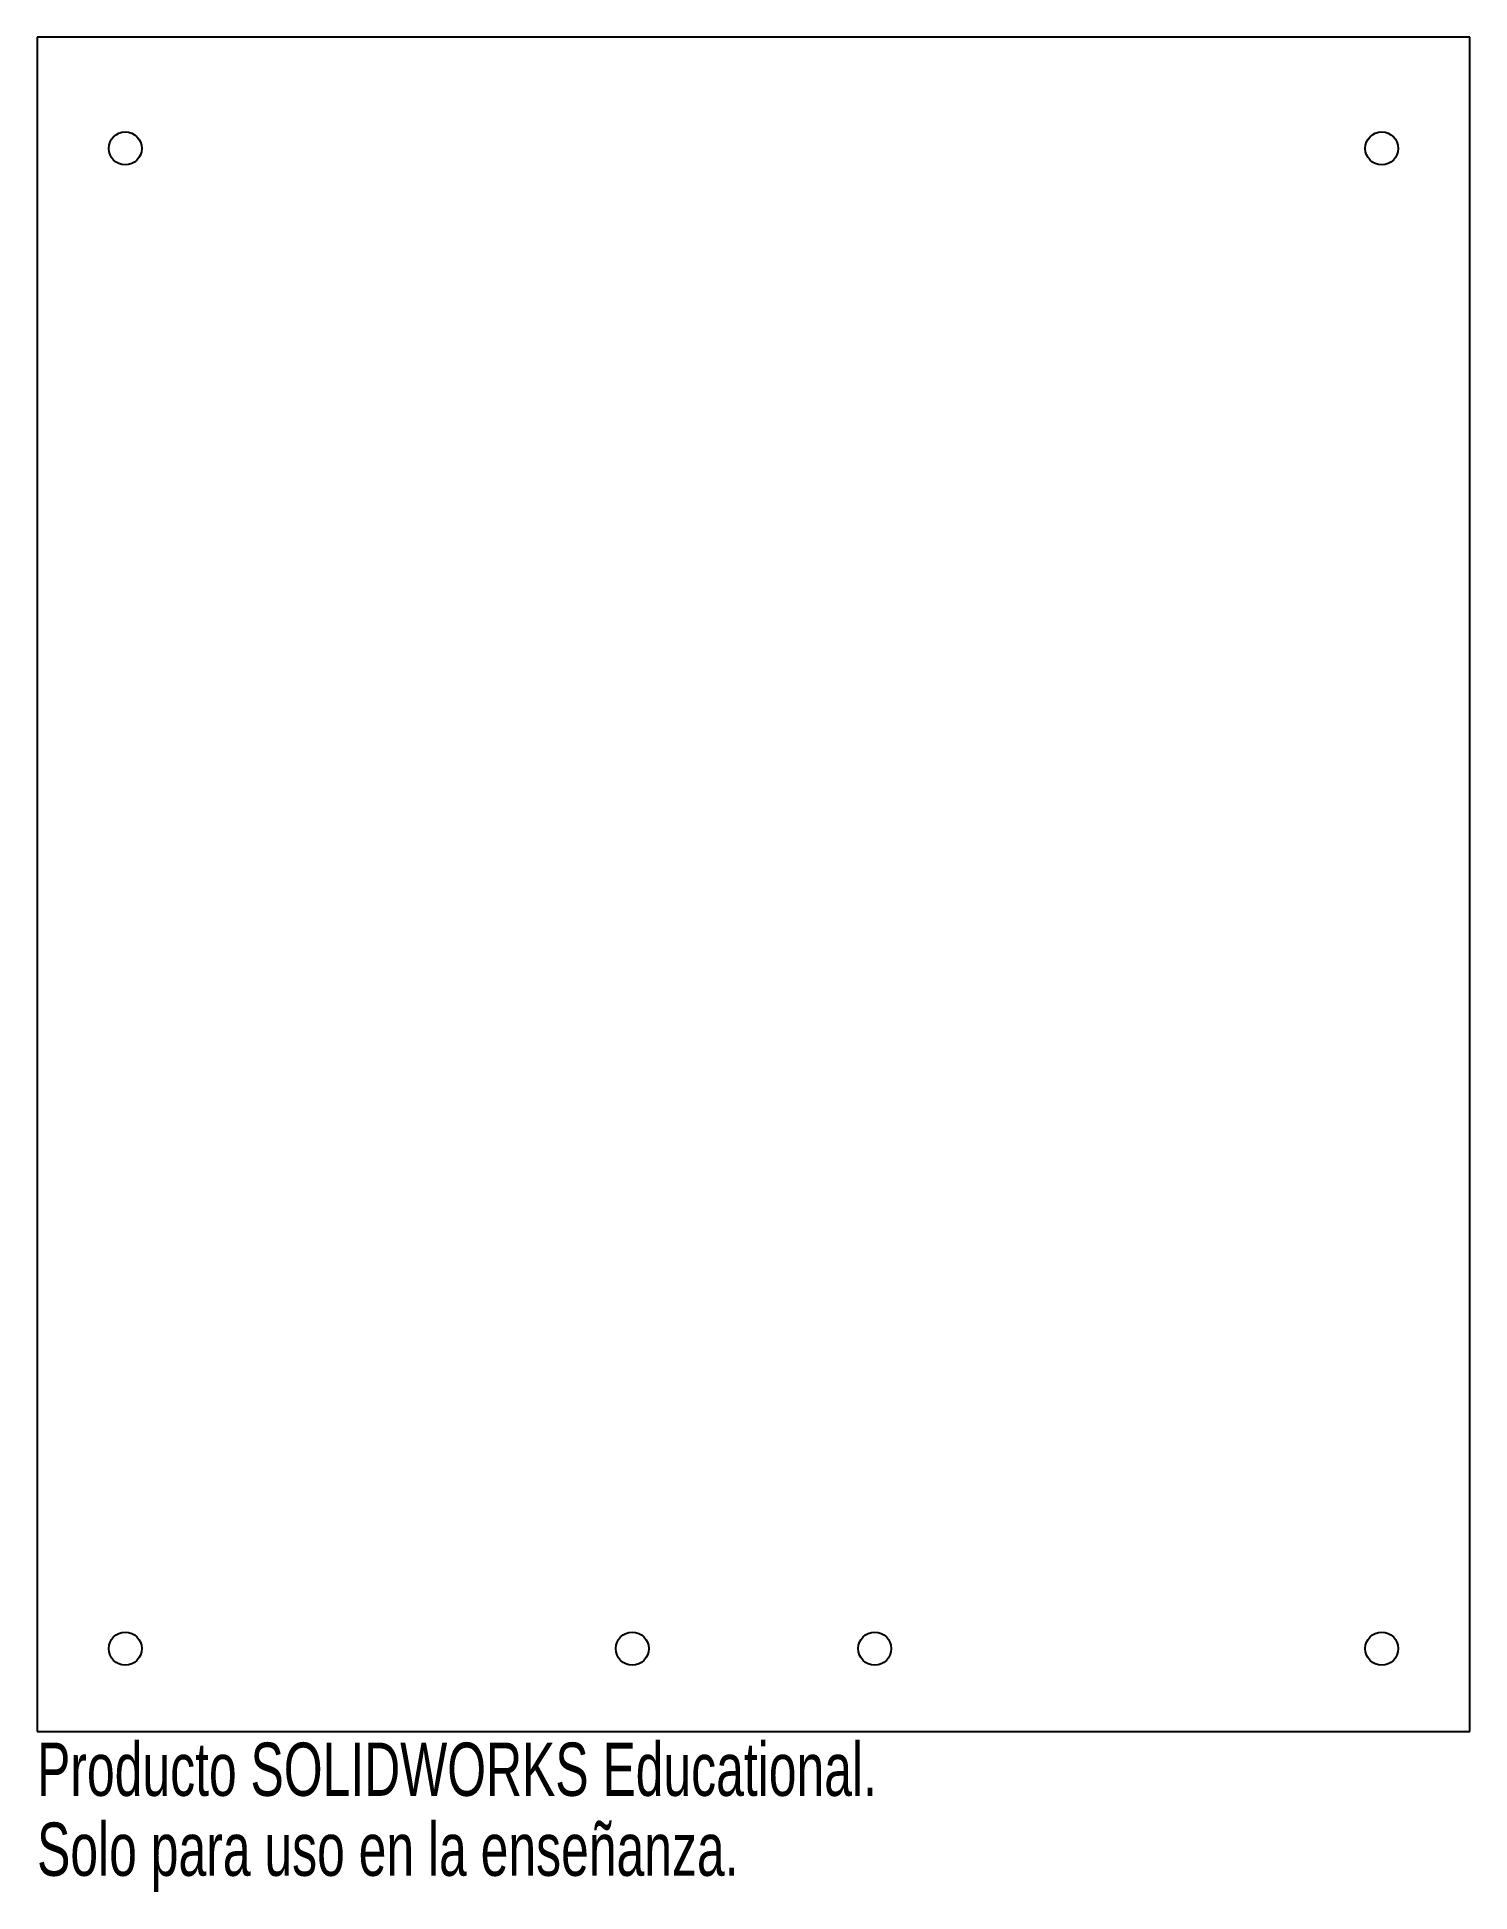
# Model space of a CAD drawing. Header units: millimetres. Extents: x 0 to 130, y -15 to 154.
import ezdxf

# ---------------------------------------------------------------- set-up
doc = ezdxf.new("R2010")
doc.units = ezdxf.units.MM
doc.styles.add('SLDTEXTSTYLE0', font='TXT', dxfattribs={"width": 0.7})

msp = doc.modelspace()

# ---------------------------------------------------------------- linework, layer by layer
at = {"color": 7, "linetype": 'Continuous', "lineweight": 25}
for p, q in [((130, 153.67), (0, 153.67)), ((0, 153.67), (0, 0)), ((130, 0), (130, 153.67)), ((0, 0), (130, 0))]:
    msp.add_line(p, q, dxfattribs=at)
for centre in [(8, 143.57), (122, 143.57), (8, 7.5), (54, 7.5), (76, 7.5), (122, 7.5)]:
    msp.add_circle(centre, 1.5, dxfattribs=at)

# ---------------------------------------------------------------- texts
at = {"color": 7, "linetype": 'Continuous', "char_height": 4.8336, "attachment_point": 1, "style": 'SLDTEXTSTYLE0'}
for s, insert in [('Producto SOLIDWORKS Educational.', (0, -1.02)), ('Solo para uso en la enseñanza.', (0, -8.27))]:
    msp.add_mtext(s, dxfattribs=dict(at, insert=insert))

doc.saveas('drawing.dxf')
